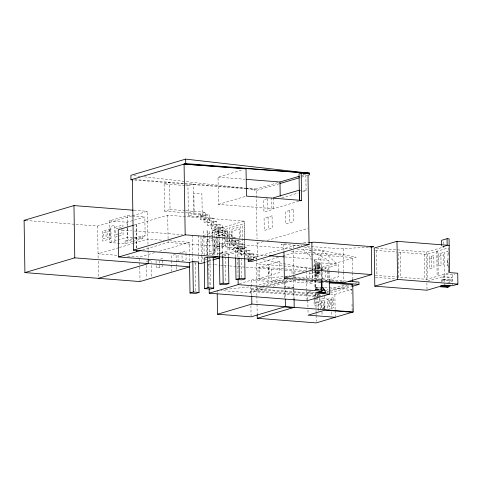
<?xml version="1.0" encoding="UTF-8"?>
<svg xmlns="http://www.w3.org/2000/svg" width="482" height="482" viewBox="0 0 482 482"><rect width="100%" height="100%" fill="white"/><g stroke="black" fill="none" stroke-linecap="round" stroke-linejoin="round"><path stroke-width="0.36" stroke-dasharray="2.41 1.81" d="M209.019 279.078L208.73 260.521L209.911 258.647M211.881 255.52L219.774 243.03L292.538 248.694M313.414 266.594L323.211 251.086L337.075 264.142L316.903 262.57L313.439 259.304M164.103 183.901L169.616 182.268L170.044 209.495L164.531 211.122L164.103 183.901L184.955 185.522M187.932 185.757L193.445 184.124L193.915 214.291L188.408 215.918L187.932 185.757L185.703 185.582M298.798 201.259L273.674 208.688L218.46 204.392L218.033 177.171L243.151 169.736M132.219 241.615L125.103 243.723L109.806 242.53L109.468 220.864L127.26 215.599L131.658 215.942M25.6 220.455L97.617 226.058L131.809 215.948M132.52 215.737L147.474 211.315L147.992 244.278M109.468 220.864L127.055 222.232L144.853 216.966L145.148 235.806L134.472 238.964M114.806 227.353L122.916 224.949L122.952 227.076M118.168 228.341L115.469 229.143L115.535 234.674L118.235 233.878M118.843 228.155L121.657 227.323L121.687 229.402M133.966 225.112L167.706 215.201L244.139 221.136L244.519 248.369L218.828 255.972M277.825 182.63L254.864 189.42L247.387 188.842M301.515 175.623L305.823 174.351M279.289 183.732L254.888 190.944L254.864 189.42L245.898 188.402M301.539 177.147L307.281 175.448M188.36 212.978L193.872 211.351M119.632 233.499L121.741 232.878L121.699 230.101M218.46 204.392L246.453 196.114M114.963 237.258L123.073 234.861L122.994 229.908M164.531 211.122L200.301 213.906L205.808 212.279L205.844 214.671L200.337 216.304L203.97 216.587L209.477 214.954L209.568 220.834L204.061 222.467L203.97 216.587M196.71 216.563L202.223 214.936L201.886 193.704L193.854 193.077L194.144 211.369M109.806 242.53L127.603 237.271L142.895 238.457L142.853 235.626L145.148 235.806M200.301 213.906L200.379 219.244L205.892 217.611L205.856 215.219L200.343 216.846L188.408 215.918M267.064 198.759L263.738 199.741L263.931 212.05L271.92 209.682L271.728 197.379M125.103 243.723L125.055 240.892L142.853 235.626M125.055 240.892L127.35 241.072L133.761 239.174M204.013 219.527L209.525 217.894M132.93 241.41L142.895 238.457M281.675 197.903L298.183 193.017M302.491 191.746L306.082 190.679L305.847 175.876M207.646 219.81L213.158 218.177L213.249 224.058L207.742 225.69L207.646 219.81L200.379 219.244M118.711 247.718L98.051 253.827L117.361 255.333M119.422 247.507L133.665 243.296M134.382 243.085L147.914 239.078L164.248 240.349M207.694 222.75L213.201 221.118M211.327 223.033L216.834 221.401L216.93 227.281L211.417 228.914L211.327 223.033L204.061 222.467M211.375 225.974L216.882 224.341M215.008 226.257L220.515 224.624L220.605 230.504L215.099 232.131L215.008 226.257L207.742 225.69M142.437 250.025L168.134 242.422L244.519 248.369L238.831 247.911L235.523 248.887L235.656 257.069M215.05 229.197L220.563 227.564M213.08 255.454L212.689 230.438L244.139 221.136M218.683 229.474L224.196 227.847L224.287 233.728L218.78 235.355L218.683 229.474L211.417 228.914M203.097 235.559L218.804 230.914L219.196 255.93M218.732 232.414L224.238 230.788M216.538 234.053L225.389 231.432M206.109 237.301L202.518 238.361L202.795 255.96M210.423 236.023L216.894 234.107L217.243 256.105M154.595 252.64L139.641 257.063L126.272 256.026M159.584 251.164L189.498 242.319L189.673 253.454M226.588 237.355L227.968 236.951L227.872 231.071L222.365 232.698L215.099 232.131M217.521 235.596L224.461 233.541L224.51 236.475M213.038 237.903L206.23 239.916L206.465 254.677L215.309 252.062L215.086 238.036M222.413 235.638L227.92 234.011M218.78 235.355L226.04 235.921L231.553 234.294L231.601 237.234M207.212 241.518L214.153 239.464L214.327 250.459L207.387 252.514M146.263 261.672L147.667 261.256M148.366 261.045L151.167 260.22L151.203 262.467M178.647 253.351L185.974 251.182L185.992 252.689M160.548 259.057L162.47 258.485L162.597 266.329L156.18 268.227L156.132 265.377M233.854 237.921L235.234 237.518L235.324 243.398L229.812 245.025L229.721 239.144M226.088 238.861L226.136 241.801L231.643 240.175L238.909 240.741L239 246.621L233.493 248.248L233.402 242.368L238.909 240.741M229.769 242.085L235.276 240.458M239.765 239.897L232.252 242.115L232.077 231.119L239.59 228.896L239.753 239.162M240.747 241.494L231.33 244.278L231.101 229.516L240.512 226.733L240.687 237.807M233.445 245.308L238.958 243.681M237.078 245.591L242.591 243.964L242.681 249.839L237.174 251.471L237.078 245.591L229.812 245.025M237.126 248.531L242.633 246.898M257.093 243.458L263.564 241.548M267.155 240.482L308.106 228.372M240.759 248.814L246.266 247.182L246.362 253.062L240.849 254.695L240.759 248.814L233.493 248.248M205.019 259.72L207.893 258.87M208.73 260.521L212.249 259.479M223.528 256.141L237.65 251.966L237.734 257.159M205.663 262.148L207.808 261.515M208.519 261.304L212.092 260.25M240.807 251.755L246.314 250.122M244.44 252.038L249.947 250.405L250.038 256.285L244.531 257.918L244.44 252.038L237.174 251.471M244.482 254.978L249.995 253.345M240.849 254.695L248.116 255.261L253.628 253.628L253.707 258.774M248.116 255.261L248.164 258.201L253.671 256.569M257.069 241.97L257.304 256.852L251.797 258.485L248.164 258.201M278.421 257.334L256.382 263.847L315.367 268.444M282.687 256.069L293.351 252.917L310.522 254.249M239.325 283.705L252.966 279.668L289.815 275.831M318.018 265.16L319.452 264.738M315.668 265.895L317.27 265.425M318.03 265.865L319.458 265.443M315.686 266.787L317.283 266.317M318.036 266.383L319.47 265.962M318.042 266.901L319.476 266.474M315.698 267.829L317.301 267.359M318.054 267.414L319.482 266.992M259.009 284.94L283.32 277.746M318.06 267.932L319.494 267.51M315.716 268.817L317.313 268.341M313.963 269.601L356.114 257.135L313.029 248.706M318.072 268.51L319.5 268.082M310.619 271.227L312.685 270.619M257.713 287.031L250.556 289.152L317.433 294.357L318.861 293.936M262.726 285.549L284.916 278.988M320.518 269.685L327.29 267.685L327.35 271.336M261.75 287.314L256.773 288.784L314.27 293.261M266.016 286.049L288.055 279.53M309.281 273.969L317.367 271.577M322.097 270.179L325.537 269.161L325.507 266.98L318.078 269.197L318.006 264.485L319.439 264.064L319.524 269.384M264.196 287.417L250.592 291.435L316.722 296.587M268.486 286.145L292.11 279.156M318.12 271.703L319.554 271.276M315.776 272.698L317.373 272.228M318.126 272.228L319.56 271.806L319.584 273.535L318.156 273.957L318.108 271.149M315.788 273.348L317.385 272.878M318.138 272.752L319.566 272.33M267.474 287.917L250.712 292.869L220.883 290.55M273.161 286.236L293.779 280.138L320.657 282.229M315.8 274.005L317.397 273.529M318.144 273.427L319.578 273.005M315.493 275.879L320.006 274.547L319.94 270.215M309.414 282.416L312.854 281.398M293.231 287.519L293.893 287.326L284.434 286.832L293.231 287.519L293.405 298.647M320.711 282.103L317.325 283.103L317.301 281.645M325.452 280.699L327.489 280.096L327.362 272.065M445.103 245.832L441.657 246.856L443.663 247.007L443.561 240.476M376.46 248.218L426.419 252.11L445.729 246.398M314.842 280.199L314.957 287.561L315.951 287.266L320.819 287.646M315.975 288.989L320.44 288.965M320.849 289.604L315.975 289.224L314.987 289.519L318.463 289.79M307.841 299.659L307.721 292.285L311.95 291.032M316.18 289.784L320.409 288.531M429.311 259.214L433.83 257.876M438.596 256.466L443.223 255.099M325.712 290.435L344.196 284.964M326.736 291.604L328.17 291.182M328.881 290.971L347.492 285.465M355.367 283.139L356.801 282.711M319.349 294.61L315.794 295.665L256.81 291.074M326.459 292.508L349.92 285.573M317.313 296.346L319.186 295.791L319.277 301.78L317.403 302.335L317.325 297.093M318.18 296.43L323.193 294.948M330.351 292.833L351.824 286.483M330.471 294.056L334.876 294.4L351.788 289.393L351.86 293.821M321.988 308.848L323.639 308.36L323.543 302.262L321.343 302.913L321.428 308.329M427.6 281.175L444.127 276.288M442.868 277.102L444.133 276.728L452.261 277.361L450.989 277.734L442.868 277.102L442.94 281.892M444.133 276.728L444.091 274.234L452.218 274.867L454.972 274.047M441.783 282.235L441.747 279.952L444.175 279.235L452.297 279.867L451.068 282.524L446.633 282.181M441.747 279.952L449.875 280.584L451.032 280.241L450.989 277.734M285.615 276.554L287.652 276.337M225.371 289.405L250.616 286.772L250.748 295.117M286.495 243.874L281.12 244.205L301.931 245.826M303.497 242.826L307.932 242.548M368.501 247.115L340.581 248.833L307.136 246.23M303.112 174.135L305.148 174.297M218.033 177.171L244.904 179.262M299.346 190.155L306.082 190.679M134.58 179.545L245.025 188.143M245.772 188.203L256.237 189.016L257.027 238.988M134.689 180.069L246.639 188.781M170.044 209.495L184.937 210.652M185.678 210.712L205.808 212.279M205.844 214.671L209.477 214.954M193.915 214.291L205.856 215.219M133.972 210.26L147.474 211.315M205.892 217.611L213.158 218.177M209.568 220.834L216.834 221.401M132.393 215.996L144.853 216.966M213.249 224.058L220.515 224.624M216.93 227.281L224.196 227.847M220.605 230.504L227.872 231.071M212.689 230.438L218.804 230.914M224.287 233.728L231.553 234.294M227.968 236.951L235.234 237.518M121.982 230.047L131.67 230.8M134.647 231.035L182.329 234.746M375.394 250.387L396.782 252.05M222.455 238.578L224.636 238.747M226.136 241.801L233.402 242.368M235.324 243.398L242.591 243.964M297.039 249.043L323.211 251.086M169.447 240.759L189.498 242.319M239 246.621L246.266 247.182M291.357 251.152L312.167 252.773M312.908 252.827L343.383 255.201M311.27 254.309L352.336 257.509L352.565 272.173M242.681 249.839L249.947 250.405M246.362 253.062L253.628 253.628M266.871 255.544L240.753 253.514L219.774 243.03L219.973 255.695M284.778 256.942L328.802 260.37L312.884 252.05M250.038 256.285L257.304 256.852M208.513 258.485L209.947 258.599L210.393 286.856M442.904 279.608L451.032 280.241M375.219 275.312L426.847 279.331L448.543 272.914L448.417 264.835M305.781 270.577L294.857 269.727L294.948 275.517M193.83 262.829L197.301 263.1M208.7 264.305L213.948 264.708M214.695 264.769L219.943 265.178M220.69 265.239L222.943 265.413M223.69 265.468L228.938 265.877M229.685 265.937L245.428 267.161M246.175 267.221L284.404 270.197M285.151 270.257L303.895 271.715M375.43 277.301L396.306 278.927M346.311 281.096L292.074 276.873L292.152 281.693L271.788 280.108L271.595 267.914L291.959 269.498L292.038 274.517M294.49 277.909L315.397 279.536M316.144 279.596L331.074 280.759M331.821 280.813L343.768 281.747M321.404 282.289L328.128 282.813M285.037 282.717L251.477 280.108L251.712 295.08M324.639 287.278L328.308 287.567M329.037 287.621L351.788 289.393M314.957 287.561L322.066 288.109M315.969 288.989L320.843 289.369M307.721 292.285L314.33 292.797M133.882 175.653L139.858 176.334M144.335 176.84L245.151 188.317M299.882 246.133L295.502 245.278L253.351 257.743L257.002 258.46M304.263 246.995L312.294 248.561M262.847 259.599L311.776 269.173M308.902 249.971L312.222 251.7M303.039 249.513L310.703 256.731M452.218 274.867L452.381 285.019M449.875 280.584L449.899 282.295M448.254 254.556L448.152 247.947L426.456 254.363L398.283 252.17L398.674 277.138M448.248 273.005L447.905 251.224L444.271 252.303L444.615 274.077M444.175 279.235L444.253 284.386M440.867 253.249L441.06 265.227M437.825 251.002L438.216 275.969M436.758 251.315L437.15 276.282M431.535 256.255L431.721 268.125M427.498 254.056L427.889 279.024M426.419 252.11L426.871 280.651M426.907 282.862L427.01 289.483M424.377 254.201L424.769 279.168M400.355 252.333L400.753 277.301M376.532 250.477L376.924 275.445M352.577 272.908L352.673 278.777M352.023 304.148L352.125 310.788M343.28 248.67L343.642 271.649M343.654 272.396L343.811 282.109M338.719 270.986L338.617 264.588L328.724 267.516L328.766 270.36M338.732 271.697L338.81 276.674L328.911 279.602L328.778 271.071M334.876 294.4L335.117 309.89M335.129 310.625L335.219 316.523M331.508 308.908L331.363 299.364L321.801 298.623L321.952 308.167M331.556 311.842L331.628 316.252M328.965 261.461L329.104 270.372M329.116 271.113L329.266 280.765M325.561 270.595L325.675 277.765L318.789 279.801L318.65 271.197M324.778 296.135L324.982 309.408M324.422 308.842L324.38 306.444L323.428 306.371L323.464 308.763M324.32 308.45L324.193 300.431L317.963 302.274L318.114 311.746M322.06 267.998L322.229 278.891M321.94 279.837L321.687 264.046L315.186 263.54L315.439 279.331M322.006 311.836L322.054 314.77M320.922 258.448L321.096 269.583M321.108 270.324L321.259 279.976M320.819 309.818L320.717 303.298L318.68 303.901L318.771 309.697M319.928 269.492L319.825 263.003L315.306 264.341L315.541 279.446M317.566 263.672L317.752 275.21M317.349 270.583L317.403 274.18L315.806 274.656L315.752 271.059M317.144 271.42L317.289 280.91M317.433 294.357L317.469 296.641M316.963 288.694L316.981 289.869M316.138 270.179L316.288 279.674M315.951 287.266L315.975 289.224M315.553 280.175L315.704 289.712M315.758 293.375L316.053 311.848M316.059 312.583L316.096 314.794M316.108 315.529L316.198 321.416M315.451 280.084L315.565 287.603M314.529 260.334L314.668 269.167M314.68 269.902L314.83 279.464M312.697 271.203L312.824 279.283M312.336 271.083L312.529 283.392L295.05 282.03L294.96 276.24M309.245 271.637L309.354 278.897M307.853 300.394L307.956 307.034M308.004 309.986L308.058 313.674M306.432 268.125L306.468 270.354M306.48 271.095L306.757 288.911M306.769 289.658L306.932 300.051M293.243 245.947L293.273 248.037M293.321 250.827L293.743 277.849M293.779 280.138L294.08 299.195M289.459 210.52L289.652 222.829M284.952 277.301L285.284 298.515M283.82 244.037L283.922 250.574M284.374 282.916L284.609 297.966M273.505 197.801L273.674 208.688M267.733 198.56L267.926 210.869M268.07 216.996L268.263 229.299M256.273 256.882L256.31 258.973M256.316 259.665L256.882 295.484M256.894 296.219L257.008 303.582M257.02 304.317L257.171 313.878M250.911 305.6L251.074 316.078M244.091 221.148L244.717 258.027M241.259 249.333L241.392 257.515M241.404 258.256L241.705 277.59M238.831 247.911L238.982 257.575M237.747 257.9L238.06 277.945M228.456 256.111L228.408 253.134L222.672 252.689L219.37 253.665L225.106 254.116L225.142 256.346M226.04 235.921L226.064 237.391M225.383 231.378L225.468 236.584M225.516 239.524L225.618 246.139L216.773 248.754L216.538 233.993M225.148 257.087L225.546 282.374M224.522 237.204L224.636 244.537L217.695 246.591L217.545 237.06M222.244 225.468L222.732 256.406M218.942 226.444L219.105 236.746M219.111 237.481L219.406 255.9M217.153 290.26L217.189 292.508M212.827 230.396L213.219 255.412M209.519 231.372L209.592 235.788M209.604 236.523L209.893 254.918M209.068 282.048L209.134 286.501M207.483 254.966L207.091 229.95L207.344 255.008M203.784 230.926L203.856 235.343M203.868 236.078L204.199 257.412M202.808 256.689L202.862 260.358M200.964 236.927L201.241 254.586M201.253 255.321L201.368 262.678M198.15 235.475L198.56 261.226M195.264 262.943L195.704 291.2M192.414 235.029L192.704 253.424M192.716 254.159L192.818 260.78M189.685 254.195L189.8 261.618M186.004 253.442L186.1 259.461L182.106 260.642L181.979 252.363M178.009 255.05L178.099 261.069M176.279 266.305L176.087 254.267L171.514 255.623L171.586 260.135M176.292 267.058L176.352 270.818M171.598 260.889L171.767 271.42M167.706 215.201L168.134 242.422M159.283 260.864L159.343 264.425M159.355 265.136L159.385 267.275M156.066 261.099L156.12 264.66M151.252 265.462L151.45 278.186M148.04 247.248L148.088 250.218M148.101 250.959L148.215 258.382M146.323 265.413L146.522 278.138M139.666 258.551L140.015 280.825M136.304 224.492L136.671 248.037M136.111 224.473L136.478 248.019M127.26 215.599L127.603 237.271M127.055 222.232L127.134 227.305M127.146 228.028L127.35 241.072M114.963 241.006L114.71 225.221L110.854 226.359L111.101 242.151M97.617 226.058L98.123 258.28M98.171 261.25L98.412 276.843M110.523 228.805L102.413 231.209L102.57 241.114L110.679 238.717L110.523 228.805M105.98 231.824L103.226 232.643L103.323 238.65L106.076 237.837L105.98 231.824M109.854 230.679L107.1 231.493L107.197 237.506L109.95 236.692L109.854 230.679M242.452 224.064L229.239 227.974L229.721 250.074L242.934 246.163L242.452 224.064M227.546 228.703L214.327 232.607L214.809 254.713L228.028 250.803L227.546 228.703M293.454 209.339L285.465 211.7L285.657 224.01L293.646 221.642L293.454 209.339M272.065 215.816L264.076 218.177L264.269 230.48L272.258 228.119L272.065 215.816M268.197 264.738L257.948 267.769L258.123 278.765L268.372 275.734L268.197 264.738M279.56 261.377L269.643 264.311L269.818 275.421L279.729 272.487L279.56 261.377M317.258 264.708L315.662 265.178L315.728 269.48L317.325 269.01L317.258 264.708M443.181 252.568L438.554 253.936L438.747 265.913L443.374 264.546L443.181 252.568M433.794 255.587L429.275 256.924L429.462 268.793L433.981 267.456L433.794 255.587M319.94 293.773L313.993 295.532L314.156 305.769L320.102 304.009L319.94 293.773M316.361 296.544L314.71 297.033L314.806 303.244L316.457 302.75L316.361 296.544M447.344 260.027L447.157 265.775L447.344 260.027M333.315 297.563L327.368 299.322L327.531 309.558L333.478 307.799L333.315 297.563M329.736 300.34L328.085 300.828L328.182 307.034L329.833 306.546L329.736 300.34M332.562 299.587L330.688 300.141L330.779 306.13L332.652 305.576L332.562 299.587M268.757 267.781L259.099 267.034L259.292 279.446L268.95 280.199L268.757 267.781"/><path stroke-width="0.72" d="M248.176 258.936L248.212 261.142L251.845 261.425L309.083 244.488L307.998 175.237L309.649 174.749L309.625 173.225L185.654 159.114L130.893 175.309L130.965 179.774L132.454 179.894M130.965 179.774L185.727 163.579L309.625 173.225L307.974 173.713L301.184 173.183L299.039 173.821L299.455 200.307M24.919 272.601L74.782 257.858L189.884 266.817L140.027 281.566L24.919 272.601L24.1 220.334L73.963 205.591L133.225 210.2M133.255 225.323L118.259 229.757L118.686 256.978L189.528 262.491L192.83 261.515L198.566 261.961L199.048 292.454L195.74 293.43L190.004 292.984L189.528 262.491M246.392 179.376L279.982 181.991L299.364 176.261M280.006 183.515L299.388 177.786M273.505 197.801L299.346 190.155L299.503 200.319M132.339 179.37L133.454 250.146L185.184 234.842L309.083 244.488M300.178 200.831L301.612 200.41L301.184 173.183M118.686 256.978L141.009 250.447M98.436 278.325L148.299 263.582L148.227 259.123M213.116 257.659L217.436 256.382M204.952 262.359L201.38 263.419L198.662 263.202M212.803 260.039L219.232 258.135L219.208 256.665M248.212 261.142L253.719 259.509L133.454 250.146M190.004 292.984L193.312 292.008L199.048 292.454M207.995 287.664L207.519 257.171L204.211 258.147L204.693 288.64L207.995 287.664L213.731 288.109L213.255 257.617M219.412 256.641L219.846 284.157L223.154 283.175L228.89 283.627L228.468 256.852M235.668 257.81L236.005 279.379L239.307 278.397L245.043 278.843L244.729 258.768M213.731 288.109L210.429 289.086L204.693 288.64M228.89 283.627L225.582 284.603L219.846 284.157M245.043 278.843L241.741 279.825L236.005 279.379M209.17 288.73L209.242 293.183L238.168 284.627L321.434 291.11L321.271 280.717M449.176 245.38L396.975 241.313L374.225 248.049L374.821 286.157L427.022 290.224L439.048 286.663L447.176 287.296L450.019 286.453L449.953 285.591M283.946 252.068L284.356 278.228L312.288 269.968L371.755 274.595L371.321 246.941M444.043 285.133L452.393 285.754L457.9 284.121L457.731 273.234L449.604 272.601L449.073 238.849L447.067 238.692L441.554 240.319L441.633 245.404M445.79 245.633L447.169 245.224L447.067 238.692M217.213 294.002L217.533 314.216L251.857 304.064L353.192 311.95L352.764 284.729L328.869 282.868M371.755 274.595L343.823 282.862L284.356 278.228M321.434 291.11L317.993 292.128L325.645 292.725L325.609 290.767L321.44 290.441M325.645 292.725L324.651 293.02L317.005 292.423L315.041 293.002L329.477 294.128L329.278 281.506M351.342 285.151L352.764 284.729M352.541 286.272L358.982 284.362L358.945 282.078L348.54 281.265M329.477 294.128L306.944 300.792L209.242 293.183M257.183 314.613L257.237 318.295L294.207 307.359L294.08 299.195M374.821 286.157L397.578 279.427L457.9 284.121M353.192 311.95L316.222 322.886L257.237 318.295M444.265 285.121L440.464 286.248L448.591 286.88M440.512 285.898L447.163 286.416L448.573 286.001L441.928 285.483M308.673 242.506L314.162 242.169L373.622 246.796L369.911 247.025M185.184 234.842L184.076 164.067L309.625 173.225M184.076 164.067L246.025 168.893L246.453 196.114L301.612 200.41M24.1 220.334L25.6 220.455M269.107 255.719L284.031 256.882M207.374 257.213L219.232 258.135M329.26 282.048L358.982 284.362M321.512 287.7L323.597 287.862L323.627 289.586M321.132 289.019L324.609 289.29L324.639 291.056M322.548 290.893L321.163 290.785L322.536 290.899M284.748 306.871L293.544 307.552M352.149 312.258L324.995 310.149L308.082 315.15L335.231 317.264M217.533 314.216L251.086 316.825L285.41 306.673L285.296 299.256M447.163 286.416L447.176 287.296M396.975 241.313L397.578 279.427M352.679 279.512L352.716 281.711M321.952 280.59L322.066 288.109M311.854 242.307L312.288 269.968M279.982 181.991L280.205 196.102M251.725 295.828L251.857 304.064M238.994 258.322L239.307 278.397M238.084 279.433L238.168 284.627M222.732 256.406L223.154 283.175M192.83 261.515L193.312 292.008M185.654 159.114L185.727 163.579M136.707 250.242L136.731 251.712M136.514 250.224L136.539 251.7M73.963 205.591L74.782 257.858"/></g></svg>
